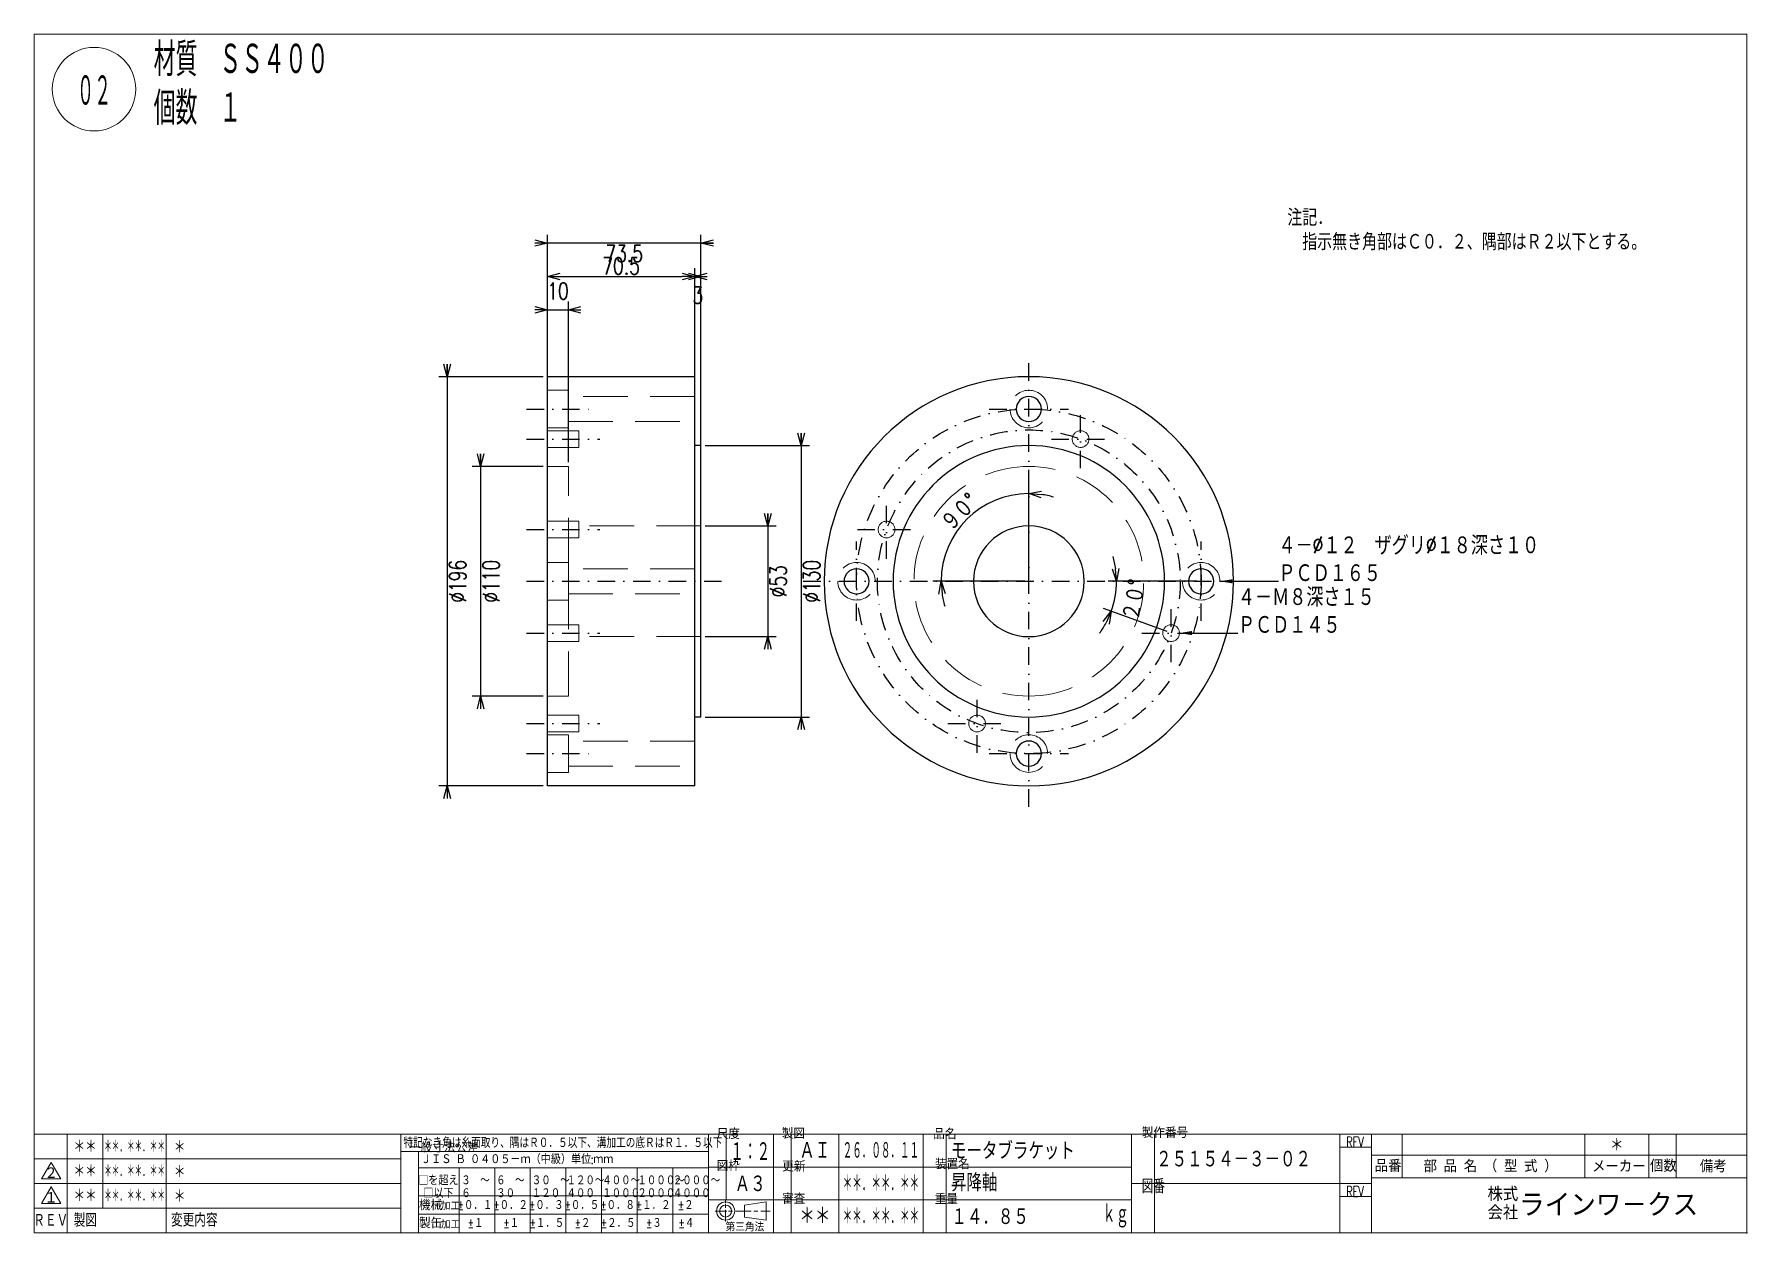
# Model space of a CAD drawing. Header units: millimetres. Extents: x 5 to 415, y 5 to 292.
import ezdxf

# ---------------------------------------------------------------- set-up
doc = ezdxf.new("R2010")
doc.units = ezdxf.units.MM
doc.header["$LTSCALE"] = 8.4
doc.linetypes.add('DASHDOT', pattern=[1, 0.5, -0.25, 0, -0.25])
doc.linetypes.add('HIDDEN', pattern=[1.905, 1.27, -0.635])
for name, color, linetype in [('1', 7, 'CONTINUOUS'), ('2', 7, 'CONTINUOUS'), ('254', 7, 'CONTINUOUS')]:
    doc.layers.add(name, color=color, linetype=linetype)
doc.styles.add('GMM001', font='txt.shx', dxfattribs={"bigfont": 'bigfont.shx'})
doc.styles.add('GMM003', font='txt.shx', dxfattribs={"width": 0.91125, "bigfont": 'bigfont.shx'})
doc.styles.add('GMM004', font='txt.shx', dxfattribs={"width": 0.666667, "bigfont": 'bigfont.shx'})
doc.styles.add('GMM007', font='txt.shx', dxfattribs={"width": 0.625, "bigfont": 'bigfont.shx'})
doc.styles.add('GMM008', font='txt.shx', dxfattribs={"width": 0.8, "bigfont": 'bigfont.shx'})
doc.styles.add('GMM009', font='txt.shx', dxfattribs={"width": 0.493827, "bigfont": 'bigfont.shx'})
doc.styles.add('GMM010', font='txt.shx', dxfattribs={"width": 0.7, "bigfont": 'bigfont.shx'})
doc.styles.add('GMM011', font='txt.shx', dxfattribs={"width": 0.95, "bigfont": 'bigfont.shx'})
doc.styles.add('GMM012', font='txt.shx', dxfattribs={"width": 1.066667, "bigfont": 'bigfont.shx'})
doc.styles.add('GMM014', font='txt.shx', dxfattribs={"width": 0.827273, "bigfont": 'bigfont.shx'})
doc.styles.add('GMM015', font='txt.shx', dxfattribs={"width": 0.411523, "bigfont": 'bigfont.shx'})
doc.styles.add('STANDARD1', font='TXT', dxfattribs={"bigfont": 'BIGFONT'})
doc.styles.add('VF001', font='txt.shx', dxfattribs={"width": 0.548697})
doc.styles.add('VF002', font='txt.shx', dxfattribs={"width": 0.428571})
doc.styles.add('VF003', font='txt.shx', dxfattribs={"width": 0.75})
doc.dimstyles.new('GEN001', dxfattribs={"dimtxt": 4, "dimasz": 3, "dimexe": 2, "dimexo": 1, "dimgap": 0.5, "dimtad": 3, "dimlfac": 2, "dimdsep": 46, "dimtxsty": 'VF003', "dimblk1": 'OPEN30', "dimblk2": 'OPEN30', "dimsah": 1, "dimcen": 1, "dimclrd": 3, "dimclre": 3, "dimclrt": 7, "dimazin": 3, "dimtfac": 1, "dimtmove": 0, "dimatfit": 3})
doc.dimstyles.new('GEN002', dxfattribs={"dimtxt": 4, "dimasz": 3, "dimexe": 2, "dimexo": 1, "dimgap": 0.5, "dimtad": 3, "dimlfac": 2, "dimdsep": 46, "dimtxsty": 'VF003', "dimblk1": 'OPEN30', "dimblk2": 'OPEN30', "dimsah": 1, "dimcen": 1, "dimclrd": 3, "dimclre": 3, "dimclrt": 7, "dimazin": 3, "dimtfac": 1, "dimtmove": 0, "dimatfit": 3})
doc.dimstyles.new('GEN003', dxfattribs={"dimtxt": 4, "dimasz": 3, "dimexe": 2, "dimexo": 1, "dimgap": 0.5, "dimtad": 3, "dimlfac": 2, "dimdsep": 46, "dimtxsty": 'VF003', "dimblk1": 'OPEN30', "dimblk2": 'OPEN30', "dimsah": 1, "dimcen": 1, "dimclrd": 3, "dimclre": 3, "dimclrt": 7, "dimazin": 3, "dimtfac": 1, "dimtmove": 0, "dimatfit": 3})
doc.dimstyles.new('GEN004', dxfattribs={"dimtxt": 4, "dimasz": 3, "dimexe": 2, "dimexo": 1, "dimgap": 0.5, "dimtad": 3, "dimlfac": 2, "dimdsep": 46, "dimtxsty": 'VF003', "dimblk1": 'OPEN30', "dimblk2": 'OPEN30', "dimsah": 1, "dimcen": 1, "dimclrd": 3, "dimclre": 3, "dimclrt": 7, "dimazin": 3, "dimtfac": 1, "dimtmove": 0, "dimatfit": 3})
doc.dimstyles.new('GEN005', dxfattribs={"dimtxt": 4, "dimasz": 3, "dimexe": 2, "dimexo": 1, "dimgap": 0.5, "dimtad": 3, "dimlfac": 2, "dimdsep": 46, "dimtxsty": 'VF003', "dimblk1": 'OPEN30', "dimblk2": 'OPEN30', "dimsah": 1, "dimcen": 1, "dimclrd": 3, "dimclre": 3, "dimclrt": 7, "dimazin": 3, "dimtfac": 1, "dimtmove": 0, "dimatfit": 3})
doc.dimstyles.new('GEN006', dxfattribs={"dimtxt": 4, "dimasz": 3, "dimexe": 2, "dimexo": 1, "dimgap": 0.5, "dimtad": 3, "dimlfac": 2, "dimdsep": 46, "dimtxsty": 'VF003', "dimblk1": 'OPEN30', "dimblk2": 'OPEN30', "dimsah": 1, "dimcen": 1, "dimclrd": 3, "dimclre": 3, "dimclrt": 7, "dimazin": 3, "dimtfac": 1, "dimtmove": 0, "dimatfit": 3})
doc.dimstyles.new('GEN007', dxfattribs={"dimtxt": 4, "dimasz": 3, "dimexe": 2, "dimexo": 1, "dimgap": 0.5, "dimtad": 3, "dimlfac": 2, "dimdsep": 46, "dimtxsty": 'VF003', "dimblk1": 'OPEN30', "dimblk2": 'OPEN30', "dimsah": 1, "dimcen": 1, "dimclrd": 3, "dimclre": 3, "dimclrt": 7, "dimazin": 3, "dimtfac": 1, "dimtmove": 0, "dimatfit": 3})
doc.dimstyles.new('GEN008', dxfattribs={"dimtxt": 4, "dimasz": 3, "dimexe": 2, "dimexo": 1, "dimgap": 0.5, "dimtad": 3, "dimlfac": 2, "dimdsep": 46, "dimtxsty": 'VF003', "dimblk1": 'OPEN30', "dimblk2": 'OPEN30', "dimsah": 1, "dimcen": 1, "dimclrd": 3, "dimclre": 3, "dimclrt": 7, "dimazin": 3, "dimtfac": 1, "dimtmove": 0, "dimatfit": 3})
doc.dimstyles.new('GEN009', dxfattribs={"dimtxt": 4, "dimasz": 3, "dimexe": 2, "dimexo": 1, "dimgap": 0.5, "dimtad": 3, "dimlfac": 2, "dimdsep": 46, "dimtxsty": 'VF003', "dimblk1": 'OPEN30', "dimblk2": 'OPEN30', "dimsah": 1, "dimcen": 1, "dimclrd": 3, "dimclre": 3, "dimclrt": 7, "dimazin": 3, "dimtfac": 1, "dimtmove": 0, "dimatfit": 3})
doc.dimstyles.new('GEN010', dxfattribs={"dimtxt": 4, "dimasz": 3, "dimexe": 2, "dimexo": 1, "dimgap": 0.5, "dimtad": 3, "dimlfac": 2, "dimdsep": 46, "dimtxsty": 'VF003', "dimblk1": 'OPEN30', "dimblk2": 'OPEN30', "dimsah": 1, "dimcen": 1, "dimclrd": 3, "dimclre": 3, "dimclrt": 7, "dimazin": 3, "dimtfac": 1, "dimtmove": 0, "dimatfit": 3})
doc.dimstyles.new('GENLDR', dxfattribs={"dimtxt": 4, "dimasz": 3, "dimexe": 2, "dimexo": 1, "dimgap": 0.5, "dimtad": 3, "dimlfac": 2, "dimdsep": 46, "dimtxsty": 'VF003', "dimblk1": 'OPEN30', "dimblk2": 'OPEN30', "dimsah": 1, "dimcen": 1, "dimclrd": 3, "dimclre": 3, "dimclrt": 7, "dimazin": 3, "dimtfac": 1, "dimtmove": 0, "dimatfit": 3})

# ---------------------------------------------------------------- blocks, each defined once
blk = doc.blocks.new('BLOCK004')
at = {"layer": '2', "color": 7, "linetype": 'CONTINUOUS', "lineweight": 20}
for p, q in [((170.52, 12.75), (170.52, 12.12)), ((168.04, 10.2), (170.8, 10.2)), ((170.52, 11.88), (170.52, 10.97)), ((170.52, 10.45), (170.52, 7.67)), ((171.25, 10.2), (172.2, 10.2)), ((172.99, 10.2), (176.68, 10.2)), ((177.3, 10.2), (178.25, 10.2)), ((178.92, 10.2), (181.17, 10.2))]:
    blk.add_line(p, q, dxfattribs=at)
blk.add_lwpolyline([(175.06, 11.63), (180.26, 12.38), (180.26, 8.02), (175.06, 8.76)], close=True, dxfattribs=at)
for radius in [2.18, 1.44]:
    blk.add_circle((170.52, 10.2), radius, dxfattribs=at)
blk = doc.blocks.new('BLOCK005')
at = {"layer": '2', "color": 3, "linetype": 'CONTINUOUS', "lineweight": 9}
for p, q in [((92.76, 24.47), (166.44, 24.47)), ((96.97, 20.55), (166.44, 20.55)), ((106.7, 20.55), (106.7, 5)), ((115.24, 20.55), (115.24, 5)), ((123.77, 20.55), (123.77, 5)), ((132.3, 20.55), (132.3, 5)), ((140.84, 20.55), (140.84, 5)), ((149.37, 20.55), (149.37, 5)), ((157.9, 20.55), (157.9, 5)), ((96.97, 13.85), (106.7, 13.85)), ((106.7, 13.85), (115.24, 13.85)), ((115.24, 13.85), (123.77, 13.85)), ((123.77, 13.85), (132.3, 13.85)), ((132.3, 13.85), (140.84, 13.85)), ((140.84, 13.85), (149.37, 13.85)), ((149.37, 13.85), (157.9, 13.85)), ((157.9, 13.85), (166.44, 13.85)), ((96.97, 9.42), (106.7, 9.42)), ((106.7, 9.42), (115.24, 9.42)), ((115.24, 9.42), (123.77, 9.42)), ((123.77, 9.42), (132.3, 9.42)), ((132.3, 9.42), (140.84, 9.42)), ((140.84, 9.42), (149.37, 9.42)), ((149.37, 9.42), (157.9, 9.42)), ((157.9, 9.42), (166.44, 9.42))]:
    blk.add_line(p, q, dxfattribs=at)
at = {"layer": '2', "color": 1, "linetype": 'CONTINUOUS', "lineweight": 15}
blk.add_lwpolyline([(92.76, 5), (166.44, 5), (166.44, 28.59), (92.76, 28.59)], close=True, dxfattribs=at)
at = {"layer": '254', "color": 3, "linetype": 'CONTINUOUS', "lineweight": 9}
blk.add_line((96.97, 5), (96.97, 24.47), dxfattribs=at)
at = {"layer": '254', "color": 3, "lineweight": 9, "style": 'STANDARD1', "width": 1.0935}
blk.add_text('一般寸法公差', height=2.311, dxfattribs=at).set_placement((94.7, 24.26))
at = {"layer": '254', "color": 3, "lineweight": 9, "insert": (93.39, 26.56), "char_height": 2.5425, "attachment_point": 4, "line_spacing_factor": 0.8, "style": 'GMM014'}
blk.add_mtext('\\T1.000000;特記なき角は糸面取り、隅はＲ０．５以下、溝加工の底ＲはＲ１．５以下', dxfattribs=at)
at = {"layer": '254', "color": 7, "lineweight": 20, "line_spacing_factor": 0.8}
for s, insert, char_height, attachment_point, style in [('\\W0.950000;\\T1.000000;ＪＩＳ\\W0.475000;\\T1.000000; \\W0.950000;\\T1.000000;Ｂ\\W0.475000;\\T1.000000; \\W0.950000;\\T1.000000;０４０５－ｍ（中級）単位\\W0.475000;\\T1.000000;:\\W0.950000;\\T1.000000;ｍｍ', (97.62, 22.59), 2.31134, 4, 'GMM011'), ('{\\T1.000000;□を超え}\\P{\\T1.000000;□以下}', (101.75, 18.7), 2.3113, 2, 'GMM011'), ('{\\T1.000000;３\u3000～}\\P{\\T1.000000;６}', (107.24, 18.7), 2.3113, 1, 'GMM010'), ('{\\T1.000000;６\u3000～}\\P{\\T1.000000;３０}', (115.59, 18.7), 2.3113, 1, 'GMM010'), ('{\\T1.000000;３０\u3000～}\\P{\\T1.000000;１２０}', (124.12, 18.7), 2.3113, 1, 'GMM010'), ('{\\T1.000000;１２０～}\\P{\\T1.000000;４００}', (132.43, 18.7), 2.3113, 1, 'GMM010'), ('{\\T1.000000;４００～}\\P{\\T1.000000;１０００}', (140.98, 18.7), 2.3113, 1, 'GMM010'), ('{\\T1.000000;１０００～}\\P{\\T1.000000;２０００}', (149.4, 18.7), 2.3113, 1, 'GMM010'), ('{\\T1.000000;２０００～}\\P{\\T1.000000;４０００}', (157.88, 18.7), 2.3113, 1, 'GMM010'), ('\\T1.000000;機械', (99.9, 11.63), 2.5425, 5, 'GMM001'), ('\\T1.000000;加工', (104.68, 11.34), 1.7335, 5, 'GMM012'), ('%%p\\T1.000000;０．１', (110.51, 11.63), 2.3113, 5, 'GMM010'), ('%%p\\T1.000000;０．２', (119.05, 11.63), 2.3113, 5, 'GMM010'), ('%%p\\T1.000000;０．３', (127.58, 11.63), 2.3113, 5, 'GMM010'), ('%%p\\T1.000000;０．５', (136.11, 11.63), 2.3113, 5, 'GMM010'), ('%%p\\T1.000000;０．８', (144.65, 11.63), 2.3113, 5, 'GMM010'), ('%%p\\T1.000000;１．２', (153.18, 11.63), 2.3113, 5, 'GMM010'), ('%%p\\T1.000000;２', (160.98, 11.63), 2.3113, 5, 'GMM010'), ('\\T1.000000;製缶', (99.9, 7.34), 2.5425, 5, 'GMM001'), ('%%p\\T1.000000;１', (110.66, 7.34), 2.3113, 5, 'GMM010'), ('%%p\\T1.000000;１', (119.2, 7.34), 2.3113, 5, 'GMM010'), ('%%p\\T1.000000;１．５', (127.73, 7.34), 2.3113, 5, 'GMM010'), ('%%p\\T1.000000;２', (136.26, 7.34), 2.3113, 5, 'GMM010'), ('%%p\\T1.000000;２．５', (144.8, 7.34), 2.3113, 5, 'GMM010'), ('%%p\\T1.000000;３', (153.33, 7.34), 2.3113, 5, 'GMM010'), ('%%p\\T1.000000;４', (161.13, 7.34), 2.3113, 5, 'GMM010'), ('\\T1.000000;加工', (104.68, 6.91), 1.7335, 5, 'GMM012')]:
    blk.add_mtext(s, dxfattribs=dict(at, insert=insert, char_height=char_height, attachment_point=attachment_point, style=style))
blk = doc.blocks.new('BLOCK006')
at = {"layer": '254', "color": 1, "linetype": 'CONTINUOUS', "lineweight": 15}
for p, q in [((9.02, 15.97), (6.7, 12.03)), ((9.02, 15.97), (11.33, 12.03)), ((11.33, 12.03), (6.7, 12.03))]:
    blk.add_line(p, q, dxfattribs=at)
at = {"layer": '254', "color": 7, "lineweight": 20, "insert": (9.02, 13.39), "char_height": 2.8434, "attachment_point": 5, "line_spacing_factor": 0.8, "style": 'GMM001'}
blk.add_mtext('\\T1.000000;１', dxfattribs=at)
blk = doc.blocks.new('BLOCK007')
at = {"layer": '254', "color": 1, "linetype": 'CONTINUOUS', "lineweight": 15}
for p, q in [((9.02, 21.86), (6.7, 17.93)), ((9.02, 21.86), (11.33, 17.93)), ((11.33, 17.93), (6.7, 17.93))]:
    blk.add_line(p, q, dxfattribs=at)
at = {"layer": '254', "color": 7, "lineweight": 20, "insert": (9.02, 19.29), "char_height": 2.8434, "attachment_point": 5, "line_spacing_factor": 0.8, "style": 'GMM001'}
blk.add_mtext('\\T1.000000;２', dxfattribs=at)
blk = doc.blocks.new('_OPEN30')
at = {"color": 0, "linetype": 'BYBLOCK'}
blk.add_line((0, 0), (-1, 0), dxfattribs=at)
blk.add_lwpolyline([(-1, 0.26), (0, 0), (-1, -0.26)], dxfattribs=at)
blk = doc.blocks.new('*D1')
at = {"color": 3}
for p, q in [((180.625, 177.25), (180.625, 144.75)), ((165.625, 174.25), (182.625, 174.25)), ((165.625, 147.75), (182.625, 147.75))]:
    blk.add_line(p, q, dxfattribs=at)
at = {"layer": 'Defpoints'}
for p in [(164.625, 174.25), (180.625, 174.25), (164.625, 147.75)]:
    blk.add_point(p, dxfattribs=at)
at = {"layer": '1', "color": 3, "xscale": 3, "yscale": 3}
for p, rotation in [((180.625, 174.25), 270), ((180.625, 147.75), 90)]:
    blk.add_blockref('_OPEN30', p, dxfattribs=dict(at, rotation=rotation))
at = {"layer": '1', "color": 7, "insert": (183.125, 161), "char_height": 4, "attachment_point": 5, "rotation": 90, "style": 'VF003'}
blk.add_mtext('%%c53', dxfattribs=at)
blk = doc.blocks.new('*D2')
at = {"color": 3}
for p, q in [((111.875, 191.5), (111.875, 130.5)), ((126.875, 188.5), (109.875, 188.5)), ((126.875, 133.5), (109.875, 133.5))]:
    blk.add_line(p, q, dxfattribs=at)
at = {"layer": 'Defpoints'}
for p in [(111.875, 188.5), (127.875, 188.5), (127.875, 133.5)]:
    blk.add_point(p, dxfattribs=at)
at = {"layer": '1', "color": 3, "xscale": 3, "yscale": 3}
for p, rotation in [((111.875, 188.5), 270), ((111.875, 133.5), 90)]:
    blk.add_blockref('_OPEN30', p, dxfattribs=dict(at, rotation=rotation))
at = {"layer": '1', "color": 7, "insert": (114.375, 161), "char_height": 4, "attachment_point": 5, "rotation": 90, "style": 'VF003'}
blk.add_mtext('%%c110', dxfattribs=at)
blk = doc.blocks.new('*D3')
at = {"color": 3}
for p, q in [((165.625, 193.5), (190.625, 193.5)), ((188.625, 196.5), (188.625, 125.5)), ((165.625, 128.5), (190.625, 128.5))]:
    blk.add_line(p, q, dxfattribs=at)
at = {"layer": 'Defpoints'}
for p in [(164.625, 193.5), (188.625, 193.5), (164.625, 128.5)]:
    blk.add_point(p, dxfattribs=at)
at = {"layer": '1', "color": 3, "xscale": 3, "yscale": 3}
for p, rotation in [((188.625, 193.5), 270), ((188.625, 128.5), 90)]:
    blk.add_blockref('_OPEN30', p, dxfattribs=dict(at, rotation=rotation))
at = {"layer": '1', "color": 7, "insert": (191.125, 161), "char_height": 4, "attachment_point": 5, "rotation": 90, "style": 'VF003'}
blk.add_mtext('%%c130', dxfattribs=at)
blk = doc.blocks.new('*D4')
at = {"color": 3}
for p, q in [((126.875, 210), (101.875, 210)), ((103.875, 213), (103.875, 109)), ((126.875, 112), (101.875, 112))]:
    blk.add_line(p, q, dxfattribs=at)
at = {"layer": 'Defpoints'}
for p in [(103.875, 210), (127.875, 210), (127.875, 112)]:
    blk.add_point(p, dxfattribs=at)
at = {"layer": '1', "color": 3, "xscale": 3, "yscale": 3}
for p, rotation in [((103.875, 210), 270), ((103.875, 112), 90)]:
    blk.add_blockref('_OPEN30', p, dxfattribs=dict(at, rotation=rotation))
at = {"layer": '1', "color": 7, "insert": (106.375, 161), "char_height": 4, "attachment_point": 5, "rotation": 90, "style": 'VF003'}
blk.add_mtext('%%c196', dxfattribs=at)
blk = doc.blocks.new('*D5')
at = {"color": 3}
for p, q in [((163.125, 194.5), (163.125, 236)), ((164.625, 234), (163.125, 234)), ((164.625, 194.5), (164.625, 236))]:
    blk.add_line(p, q, dxfattribs=at)
at = {"layer": 'Defpoints'}
for p in [(164.625, 234), (163.125, 193.5), (164.625, 193.5)]:
    blk.add_point(p, dxfattribs=at)
at = {"layer": '1', "color": 3, "xscale": 3, "yscale": 3}
blk.add_blockref('_OPEN30', (164.625, 234), dxfattribs=at)
at = {"layer": '1', "color": 3, "xscale": 3, "yscale": 3, "rotation": 180}
blk.add_blockref('_OPEN30', (163.125, 234), dxfattribs=at)
at = {"layer": '1', "color": 7, "insert": (163.875, 229.5), "char_height": 4, "attachment_point": 5, "style": 'VF003'}
blk.add_mtext('3', dxfattribs=at)
blk = doc.blocks.new('*D6')
at = {"color": 3}
for p, q in [((127.875, 211), (127.875, 236)), ((130.875, 234), (160.125, 234)), ((163.125, 211), (163.125, 236))]:
    blk.add_line(p, q, dxfattribs=at)
at = {"layer": 'Defpoints'}
for p in [(127.875, 234), (127.875, 210), (163.125, 210)]:
    blk.add_point(p, dxfattribs=at)
at = {"layer": '1', "color": 3, "xscale": 3, "yscale": 3, "rotation": 180}
blk.add_blockref('_OPEN30', (127.875, 234), dxfattribs=at)
at = {"layer": '1', "color": 3, "xscale": 3, "yscale": 3}
blk.add_blockref('_OPEN30', (163.125, 234), dxfattribs=at)
at = {"layer": '1', "color": 7, "insert": (145.5, 236.5), "char_height": 4, "attachment_point": 5, "style": 'VF003'}
blk.add_mtext('70.5', dxfattribs=at)
blk = doc.blocks.new('*D7')
at = {"color": 3}
for p, q in [((167.625, 242), (124.875, 242)), ((127.875, 211), (127.875, 244)), ((164.625, 175.25), (164.625, 244))]:
    blk.add_line(p, q, dxfattribs=at)
at = {"layer": 'Defpoints'}
for p in [(164.625, 242), (127.875, 210), (164.625, 174.25)]:
    blk.add_point(p, dxfattribs=at)
at = {"layer": '1', "color": 3, "xscale": 3, "yscale": 3}
blk.add_blockref('_OPEN30', (127.875, 242), dxfattribs=at)
at = {"layer": '1', "color": 3, "xscale": 3, "yscale": 3, "rotation": 180}
blk.add_blockref('_OPEN30', (164.625, 242), dxfattribs=at)
at = {"layer": '1', "color": 7, "insert": (146.25, 239.5), "char_height": 4, "attachment_point": 5, "style": 'VF003'}
blk.add_mtext('73.5', dxfattribs=at)
blk = doc.blocks.new('*D8')
at = {"color": 3}
for p, q in [((127.875, 189.5), (127.875, 228)), ((127.875, 226), (132.875, 226)), ((132.875, 189.5), (132.875, 228))]:
    blk.add_line(p, q, dxfattribs=at)
at = {"layer": 'Defpoints'}
for p in [(127.875, 226), (127.875, 188.5), (132.875, 188.5)]:
    blk.add_point(p, dxfattribs=at)
at = {"layer": '1', "color": 3, "xscale": 3, "yscale": 3}
blk.add_blockref('_OPEN30', (127.875, 226), dxfattribs=at)
at = {"layer": '1', "color": 3, "xscale": 3, "yscale": 3, "rotation": 180}
blk.add_blockref('_OPEN30', (132.875, 226), dxfattribs=at)
at = {"layer": '1', "color": 7, "insert": (130.375, 230.5), "char_height": 4, "attachment_point": 5, "style": 'VF003'}
blk.add_mtext('10', dxfattribs=at)
blk = doc.blocks.new('*D9')
at = {"color": 3}
for p, q in [((283.38, 161), (262.12, 161)), ((276.25, 148.94), (260.98, 154.5))]:
    blk.add_line(p, q, dxfattribs=at)
at = {"layer": '1', "color": 3}
for start, end in [(8.1854, 16.3708), (-20, 0), (-36.3708, -28.1854)]:
    blk.add_arc((243.13, 161), 21, start, end, dxfattribs=at)
at = {"layer": 'Defpoints'}
for p in [(243.13, 161), (243.13, 161), (284.38, 161), (263.81, 157.35), (277.19, 148.6)]:
    blk.add_point(p, dxfattribs=at)
at = {"layer": '1', "color": 3, "xscale": 3, "yscale": 3}
for p, rotation in [((264.12, 161), 274.09269230566963), ((262.86, 153.82), 425.90730798289354)]:
    blk.add_blockref('_OPEN30', p, dxfattribs=dict(at, rotation=rotation))
at = {"layer": '1', "color": 7, "insert": (268.24, 156.57), "char_height": 4, "attachment_point": 5, "rotation": 80, "style": 'VF003'}
blk.add_mtext('\\A1;２０%%d', dxfattribs=at)
blk = doc.blocks.new('*D10')
at = {"color": 3}
for p, q in [((243.13, 162), (243.13, 184)), ((242.13, 161), (220.12, 161))]:
    blk.add_line(p, q, dxfattribs=at)
at = {"layer": '1', "color": 3}
for start, end in [(90, 180), (73.6298, 81.8149), (188.1851, 196.3702)]:
    blk.add_arc((243.13, 161), 21, start, end, dxfattribs=at)
at = {"layer": 'Defpoints'}
for p in [(243.13, 202.25), (228.28, 175.85), (201.88, 161), (243.13, 161), (243.13, 161)]:
    blk.add_point(p, dxfattribs=at)
at = {"layer": '1', "color": 3, "xscale": 3, "yscale": 3}
for p, rotation in [((243.13, 182), 535.9074464137512), ((222.12, 161), 94.09255358624878)]:
    blk.add_blockref('_OPEN30', p, dxfattribs=dict(at, rotation=rotation))
at = {"layer": '1', "color": 7, "insert": (226.51, 177.62), "char_height": 4, "attachment_point": 5, "rotation": 45, "style": 'VF003'}
blk.add_mtext('\\A1;９０%%d', dxfattribs=at)

msp = doc.modelspace()

# ---------------------------------------------------------------- linework, layer by layer
at = {"color": 3, "linetype": 'DASHDOT'}
for p, q in [((243.125, 107), (243.125, 215)), ((122.875, 202.25), (137.875, 202.25)), ((233.625, 202.25), (252.625, 202.25)), ((255.523, 188.064), (255.523, 202.064)), ((122.875, 195.064), (140.375, 195.064)), ((248.523, 195.064), (262.523, 195.064)), ((209.061, 166.398), (209.061, 180.398)), ((122.875, 173.398), (140.375, 173.398)), ((202.061, 173.398), (216.061, 173.398)), ((201.875, 151.5), (201.875, 170.5)), ((284.375, 151.5), (284.375, 170.5)), ((122.875, 161), (169.625, 161)), ((189.125, 161), (297.125, 161)), ((277.189, 141.602), (277.189, 155.602)), ((122.875, 148.602), (140.375, 148.602)), ((270.189, 148.602), (284.189, 148.602)), ((230.727, 119.936), (230.727, 133.936)), ((122.875, 126.936), (140.375, 126.936)), ((223.727, 126.936), (237.727, 126.936)), ((122.875, 119.75), (137.875, 119.75)), ((233.625, 119.75), (252.625, 119.75))]:
    msp.add_line(p, q, dxfattribs=at)
at = {"color": 7, "linetype": 'Continuous', "lineweight": 25}
for p, q in [((127.875, 112), (127.875, 210)), ((163.125, 210), (127.875, 210)), ((163.125, 112), (163.125, 210)), ((164.625, 193.5), (163.125, 193.5)), ((164.625, 128.5), (164.625, 193.5)), ((164.625, 128.5), (163.125, 128.5)), ((163.125, 112), (127.875, 112))]:
    msp.add_line(p, q, dxfattribs=at)
at = {"color": 7, "linetype": 'HIDDEN', "lineweight": 18}
for p, q in [((132.875, 206.75), (127.875, 206.75)), ((132.875, 202.25), (132.875, 206.75)), ((163.125, 205.25), (132.875, 205.25)), ((132.875, 197.75), (132.875, 202.25)), ((127.875, 197.75), (132.875, 197.75)), ((135.375, 197.0639), (127.875, 197.0639)), ((132.875, 199.25), (163.125, 199.25)), ((135.375, 195.0639), (135.375, 197.0639)), ((127.875, 193.0639), (135.375, 193.0639)), ((135.375, 193.0639), (135.375, 195.0639)), ((132.875, 188.5), (127.875, 188.5)), ((132.875, 165.5), (132.875, 188.5)), ((135.375, 175.3982), (127.875, 175.3982)), ((164.625, 174.25), (132.875, 174.25)), ((135.375, 173.3982), (135.375, 175.3982)), ((135.375, 171.3982), (135.375, 173.3982)), ((127.875, 171.3982), (135.375, 171.3982)), ((132.875, 165.5), (127.875, 165.5)), ((132.875, 161), (132.875, 165.5)), ((163.125, 164), (132.875, 164)), ((132.875, 156.5), (132.875, 161)), ((127.875, 156.5), (132.875, 156.5)), ((132.875, 158), (163.125, 158)), ((132.875, 133.5), (132.875, 156.5)), ((135.375, 150.6018), (127.875, 150.6018)), ((164.625, 147.75), (132.875, 147.75)), ((135.375, 148.6018), (135.375, 150.6018)), ((135.375, 146.6018), (135.375, 148.6018)), ((127.875, 146.6018), (135.375, 146.6018)), ((132.875, 133.5), (127.875, 133.5)), ((135.375, 128.9361), (127.875, 128.9361)), ((135.375, 126.9361), (135.375, 128.9361)), ((127.875, 124.9361), (135.375, 124.9361)), ((132.875, 124.25), (127.875, 124.25)), ((132.875, 119.75), (132.875, 124.25)), ((135.375, 124.9361), (135.375, 126.9361)), ((163.125, 122.75), (132.875, 122.75)), ((132.875, 115.25), (132.875, 119.75)), ((127.875, 115.25), (132.875, 115.25)), ((132.875, 116.75), (163.125, 116.75))]:
    msp.add_line(p, q, dxfattribs=at)
at = {"color": 3, "linetype": 'DASHDOT'}
for radius in [41.25, 36.2501]:
    msp.add_circle((243.125, 161), radius, dxfattribs=at)
at = {"color": 7, "linetype": 'Continuous', "lineweight": 25}
for centre, radius, start, end in [((243.125, 161), 49, 90, -90), ((243.125, 161), 49, -90, 90), ((243.125, 202.25), 3, 0, 180), ((243.125, 202.25), 3, 180, 0), ((243.125, 161), 32.5, 90, -90), ((243.125, 161), 32.5, -90, 90), ((243.125, 161), 13.25, 90, -90), ((243.125, 161), 13.25, -90, 90), ((201.875, 161), 3, 0, 180), ((201.875, 161), 3, 180, 0), ((284.375, 161), 3, 0, 180), ((284.375, 161), 3, 180, 0), ((243.125, 119.75), 3, 0, 180), ((243.125, 119.75), 3, 180, 0)]:
    msp.add_arc(centre, radius, start, end, dxfattribs=at)
at = {"color": 7, "linetype": 'HIDDEN', "lineweight": 18}
for centre, radius, start, end in [((243.125, 202.25), 4.5, 0, 180), ((243.125, 202.25), 4.5, 180, 0), ((255.5232, 195.0639), 2, 0, 180), ((255.5232, 195.0639), 2, 180, 0), ((243.125, 161), 27.5, 90, -90), ((243.125, 161), 27.5, -90, 90), ((209.0611, 173.3982), 2, 0, 180), ((209.0611, 173.3982), 2, 180, 0), ((201.875, 161), 4.5, 0, 180), ((284.375, 161), 4.5, 0, 180), ((201.875, 161), 4.5, 180, 0), ((284.375, 161), 4.5, 180, 0), ((277.1889, 148.6018), 2, 0, 180), ((277.1889, 148.6018), 2, 180, 0), ((230.7268, 126.9361), 2, 0, 180), ((230.7268, 126.9361), 2, 180, 0), ((243.125, 119.75), 4.5, 0, 180), ((243.125, 119.75), 4.5, 180, 0)]:
    msp.add_arc(centre, radius, start, end, dxfattribs=at)
at = {"layer": '1', "color": 3, "linetype": 'CONTINUOUS', "lineweight": 9}
for p, q in [((92.7599, 28.5895), (92.7599, 5)), ((166.4374, 28.5895), (202.2429, 28.5895)), ((217.8288, 28.5895), (202.2429, 28.5895)), ((267.7132, 28.5895), (267.7132, 5)), ((325.18, 25.412), (325.18, 5)), ((182.0233, 20.7263), (217.8288, 20.7263)), ((182.0233, 12.8632), (217.8288, 12.8632))]:
    msp.add_line(p, q, dxfattribs=at)
at = {"layer": '1', "color": 7, "linetype": 'CONTINUOUS', "lineweight": 20}
msp.add_lwpolyline([(5, 292), (5, 5), (415, 5), (415, 292)], close=True, dxfattribs=at)
at = {"layer": '1', "color": 3}
msp.add_point((415, 5), dxfattribs=at)
at = {"layer": '2', "color": 3, "linetype": 'CONTINUOUS', "lineweight": 9}
for p, q in [((166.4374, 20.7263), (182.0233, 20.7263)), ((166.4374, 12.8632), (182.0233, 12.8632))]:
    msp.add_line(p, q, dxfattribs=at)
at = {"layer": '254', "color": 3, "linetype": 'CONTINUOUS', "lineweight": 9}
for p, q in [((5, 28.5895), (92.7599, 28.5895)), ((5, 18.526), (5, 28.5895)), ((12.8983, 22.6921), (12.8983, 28.554)), ((21.4284, 22.6921), (21.4284, 28.554)), ((36.5931, 22.6921), (36.5931, 28.554)), ((166.4374, 20.6316), (166.4374, 28.5895)), ((170.6498, 28.5895), (170.6498, 12.8632)), ((181.9698, 20.6316), (181.9698, 28.5895)), ((186.2357, 20.6316), (186.2357, 28.5895)), ((197.6092, 20.6316), (197.6092, 28.5895)), ((217.1631, 28.5895), (325.18, 28.5895)), ((217.8288, 5), (217.8288, 28.5895)), ((223.3049, 5), (223.3049, 28.5895)), ((267.7132, 5), (267.7132, 28.5895)), ((273.1894, 16.7948), (273.1894, 28.5895)), ((317.5977, 28.5895), (317.5977, 16.7948)), ((317.5977, 25.4723), (325.18, 25.4723)), ((325.18, 23.5895), (325.18, 28.5895)), ((325.18, 28.5895), (415, 28.5895)), ((332.47, 23.5895), (332.47, 28.5895)), ((376.21, 23.5895), (376.21, 28.5895)), ((391.519, 23.5895), (391.519, 28.5895)), ((398.08, 23.5895), (398.08, 28.5895)), ((5, 22.6921), (92.7599, 22.6921)), ((12.8983, 16.7948), (12.8983, 22.6566)), ((21.4284, 16.7948), (21.4284, 22.6566)), ((36.5931, 16.7948), (36.5931, 22.6566)), ((166.4374, 12.8158), (166.4374, 20.6316)), ((181.9698, 12.8158), (181.9698, 20.6316)), ((186.2357, 12.8158), (186.2357, 20.6316)), ((197.6092, 12.8158), (197.6092, 20.6316)), ((217.8288, 20.7263), (267.7132, 20.7263)), ((325.18, 23.5895), (415, 23.5895)), ((325.18, 18.122), (325.18, 23.5895)), ((332.47, 18.122), (332.47, 23.5895)), ((376.21, 18.122), (376.21, 23.5895)), ((391.519, 18.122), (391.519, 23.5895)), ((398.08, 18.122), (398.08, 23.5895)), ((5, 11.804), (5, 18.567)), ((5, 16.7948), (92.7599, 16.7948)), ((12.8983, 10.8974), (12.8983, 16.7592)), ((21.4284, 10.8974), (21.4284, 16.7592)), ((36.5931, 10.8974), (36.5931, 16.7592)), ((267.7132, 16.7948), (325.18, 16.7948)), ((273.1894, 5), (273.1894, 16.7948)), ((317.5977, 16.7947), (317.5977, 5)), ((325.18, 5), (325.18, 18.122)), ((325.18, 18.122), (415, 18.122)), ((166.4374, 5), (166.4374, 12.8158)), ((181.9698, 5), (181.9698, 12.8158)), ((186.2357, 5), (186.2357, 12.8158)), ((197.6092, 5), (197.6092, 12.8158)), ((217.8288, 12.8632), (267.7132, 12.8632)), ((317.5977, 13.6776), (325.18, 13.6776)), ((5, 5), (5, 11.763)), ((5, 10.8974), (92.7599, 10.8974)), ((12.8983, 5), (12.8983, 10.8619)), ((36.5931, 5), (36.5931, 10.8619))]:
    msp.add_line(p, q, dxfattribs=at)
at = {"layer": '254', "color": 7, "linetype": 'CONTINUOUS', "lineweight": 20}
msp.add_line((217.8288, 5), (217.8288, 28.5895), dxfattribs=at)
at = {"layer": '254', "color": 3, "linetype": 'CONTINUOUS', "lineweight": 9}
msp.add_circle((19.3236, 278.8443), 10, dxfattribs=at)

# ---------------------------------------------------------------- block references
for name in ['BLOCK005', 'BLOCK007', 'BLOCK006', 'BLOCK004']:
    msp.add_blockref(name, (0, 0))

# ---------------------------------------------------------------- texts
for s, insert, char_height, attachment_point, style in [('\\T1.000000;材質\u3000ＳＳ４００\u3000\\P\\T1.000000;個数\u3000１', (33.595, 280.001), 7, 4, 'VF001'), ('\\T1.000000;０２', (19.324, 275.03), 7, 8, 'VF002'), ('注記．\\P\u3000指示無き角部はＣ０．２、隅部はＲ２以下とする。', (305, 250), 3.5, 1, 'VF003'), ('\\T1.000000;１：２', (176.415, 22.446), 4.2124, 8, 'VF001'), ('\\T1.000000;ＡＩ', (191.878, 22.586), 4.2124, 8, 'GMM008'), ('\\T1.000000;２６．０８．１１', (207.705, 22.586), 4.2124, 8, 'GMM009'), ('\\T1.000000;モータブラケット', (224.477, 22.51), 4.2124, 7, 'GMM008'), ('\\T1.000000;２５１５４－３－０２', (273.605, 20.498), 4.2124, 7, 'GMM008'), ('\\T1.000000;＊＊．＊＊．＊＊', (207.705, 14.722), 4.2124, 8, 'GMM009'), ('\\T1.000000;昇降軸', (224.477, 14.877), 4.2124, 7, 'GMM008'), ('\\T1.000000;１４．８５', (224.593, 6.704), 4.212411, 7, 'GMM008')]:
    msp.add_mtext(s, dxfattribs=dict(insert=insert, char_height=char_height, attachment_point=attachment_point, style=style))
at = {"layer": '1', "char_height": 4, "attachment_point": 7, "style": 'VF003'}
for s, insert in [('\\A1;４－%%c１２\u3000ザグリ%%c１８深さ１０\\PＰＣＤ１６５', (302.875, 161)), ('\\A1;４－Ｍ８深さ１５\\PＰＣＤ１４５', (293.1889, 148.6017))]:
    msp.add_mtext(s, dxfattribs=dict(at, insert=insert))
at = {"layer": '254', "color": 3, "lineweight": 9, "style": 'STANDARD1'}
for s, p in [('尺度', (168.3809, 27.4339)), ('製図', (183.9664, 27.5322)), ('品名', (220.2356, 27.4087)), ('製作番号', (270.1493, 27.7128)), ('図枠', (168.3809, 19.7577)), ('更新', (184.0802, 19.6531)), ('装置名', (220.6375, 20.2131)), ('審査', (184.0233, 11.9162)), ('重量', (220.5928, 11.8038))]:
    msp.add_text(s, height=2.52745, dxfattribs=at).set_placement(p)
at = {"layer": '254', "color": 3, "lineweight": 9, "style": 'STANDARD1', "width": 0.75}
msp.add_text('図番', height=3.36993, dxfattribs=at).set_placement((270.1493, 14.4564))
at = {"layer": '254', "color": 7, "lineweight": 20, "line_spacing_factor": 0.8}
for s, insert, char_height, attachment_point, style in [('\\T1.000000;＊＊', (17.1633, 24.1221), 3.159308, 8, 'GMM008'), ('\\T1.000000;＊＊．＊＊．＊＊', (29.0184, 24.1221), 3.159308, 8, 'GMM015'), ('\\T1.000000;＊', (38.4134, 23.9584), 3.159308, 7, 'GMM008'), ('\\T1.000000;＊', (383.879, 24.4561), 3.2, 8, 'GMM003'), ('\\T1.000000;＊＊', (17.1633, 18.2247), 3.159308, 8, 'GMM008'), ('\\T1.000000;＊＊．＊＊．＊＊', (29.0184, 18.2247), 3.159308, 8, 'GMM015'), ('\\T1.000000;＊', (38.4134, 18.061), 3.159308, 7, 'GMM008'), ('\\T1.000000;Ａ３', (176.4153, 14.5827), 4.212411, 8, 'GMM008'), ('\\T1.000000;＊＊', (17.1633, 12.3273), 3.159308, 8, 'GMM008'), ('\\T1.000000;＊＊．＊＊．＊＊', (29.0184, 12.3273), 3.159308, 8, 'GMM015'), ('\\T1.000000;＊', (38.4134, 12.1636), 3.159308, 7, 'GMM008'), ('{\\T1.000000;株式}\\P{\\T1.000000;会社}', (352.9478, 12.0526), 3.339762, 4, 'GMM001'), ('\\T1.000000;ラインワ－クス', (360.498, 11.6314), 5.566269, 4, 'GMM001'), ('\\T1.000000;＊＊', (191.8784, 6.954), 4.212411, 8, 'GMM008'), ('\\T1.000000;＊＊．＊＊．＊＊', (207.7054, 6.8592), 4.212411, 8, 'GMM009'), ('\\T1.000000;ｋｇ', (267.0904, 6.2413), 4.622673, 9, 'GMM007')]:
    msp.add_mtext(s, dxfattribs=dict(at, insert=insert, char_height=char_height, attachment_point=attachment_point, style=style))
at = {"layer": '254', "color": 3, "lineweight": 9, "line_spacing_factor": 0.8}
for s, insert, char_height, attachment_point, style in [('\\T1.000000;REV', (319.1175, 25.4577), 2.527446, 7, 'GMM004'), ('\\T1.000000;品番', (325.919, 19.5612), 2.916, 7, 'GMM001'), ('\\T1.500000;部品名（型式）', (354.4707, 20.9138), 2.916, 5, 'GMM001'), ('\\T1.000000;メーカー', (384.3684, 20.9138), 2.916, 5, 'GMM001'), ('\\T1.000000;個数', (391.8314, 19.5612), 2.916, 7, 'GMM001'), ('\\T1.000000;備考', (406.9745, 20.9138), 2.916, 5, 'GMM001'), ('\\T1.000000;REV', (319.1175, 13.5919), 2.527446, 7, 'GMM004'), ('\\T1.000000;ＲＥＶ', (8.9491, 6.4072), 3.159308, 8, 'GMM008'), ('\\T1.000000;製図', (17.2276, 6.4072), 3.159308, 8, 'GMM008'), ('\\T1.000000;変更内容', (43.3157, 6.4647), 3.159308, 8, 'GMM008'), ('\\T1.000000;第三角法', (170.5108, 5.341), 1.849069, 7, 'GMM001')]:
    msp.add_mtext(s, dxfattribs=dict(at, insert=insert, char_height=char_height, attachment_point=attachment_point, style=style))

# ---------------------------------------------------------------- dimensions: what is measured, and where the dimension line sits
at = {"layer": '1'}
for base, p1, p2, dimstyle, picture, middle in [((164.625, 242), (164.625, 174.25), (127.875, 210), 'GEN007', '*D7', (146.25, 239.5)), ((127.875, 234), (127.875, 210), (163.125, 210), 'GEN006', '*D6', (145.5, 236.5)), ((164.625, 234), (164.625, 193.5), (163.125, 193.5), 'GEN005', '*D5', (163.875, 229.5)), ((127.875, 226), (127.875, 188.5), (132.875, 188.5), 'GEN008', '*D8', (130.375, 230.5))]:
    dim = msp.add_linear_dim(base=base, p1=p1, p2=p2, dimstyle=dimstyle, dxfattribs=at)
    dim.commit()
    dim.dimension.update_dxf_attribs({"geometry": picture, "text_midpoint": middle})
for base, p1, p2, dimstyle, picture, middle in [((103.875, 210), (127.875, 210), (127.875, 112), 'GEN004', '*D4', (106.375, 161)), ((188.625, 193.5), (164.625, 193.5), (164.625, 128.5), 'GEN003', '*D3', (191.125, 161)), ((111.875, 188.5), (127.875, 188.5), (127.875, 133.5), 'GEN002', '*D2', (114.375, 161)), ((180.625, 174.25), (164.625, 174.25), (164.625, 147.75), 'GEN001', '*D1', (183.125, 161))]:
    dim = msp.add_linear_dim(base=base, p1=p1, p2=p2, angle=90, dimstyle=dimstyle, override={"dimpost": '%%c<>'}, dxfattribs=at)
    dim.commit()
    dim.dimension.update_dxf_attribs({"geometry": picture, "text_midpoint": middle})
for base, line1, line2, text, dimstyle, picture, middle in [((228.2758, 175.8492), ((243.125, 161), (201.875, 161)), ((243.125, 161), (243.125, 202.25)), '\\A1;９０%%d', 'GEN010', '*D10', (226.508, 177.617)), ((263.8054, 157.3539), ((243.125, 161), (284.375, 161)), ((243.125, 161), (277.1889, 148.6018)), '\\A1;２０%%d', 'GEN009', '*D9', (268.2369, 156.5721))]:
    dim = msp.add_angular_dim_2l(base=base, line1=line1, line2=line2, text=text, dimstyle=dimstyle, dxfattribs=at)
    dim.commit()
    dim.dimension.update_dxf_attribs({"geometry": picture, "text_midpoint": middle})

# ---------------------------------------------------------------- leaders
for points in [[(288.875, 161), (298.875, 161), (302.875, 161)], [(279.1889, 148.6017), (289.1889, 148.6017), (293.1889, 148.6017)]]:
    msp.add_leader(points, dimstyle='GENLDR', dxfattribs=at)

doc.saveas('drawing.dxf')
